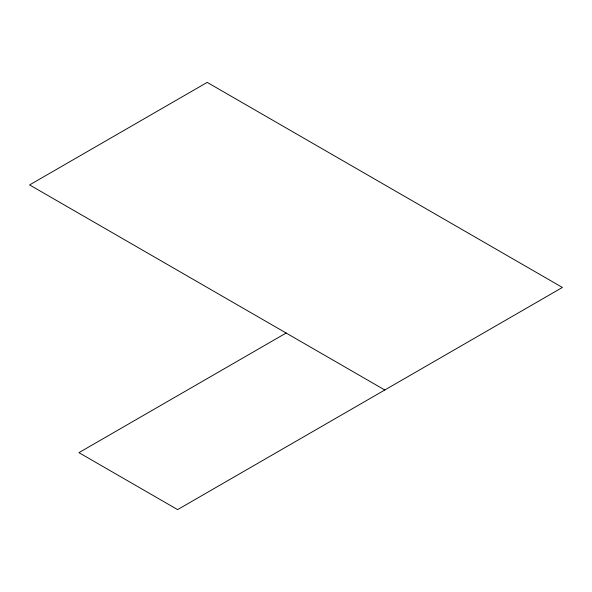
<?xml version="1.0" encoding="UTF-8"?>
<svg xmlns="http://www.w3.org/2000/svg" width="592" height="592" viewBox="0 0 592 592"><rect width="100%" height="100%" fill="white"/><g stroke="black" fill="none" stroke-linecap="round" stroke-linejoin="round"><path stroke-width="0.89" d="M286.136 333.03L78.936 452.651L177.6 509.616L562.4 287.453L207.2 82.384L29.6 184.919L384.8 389.995"/></g></svg>
